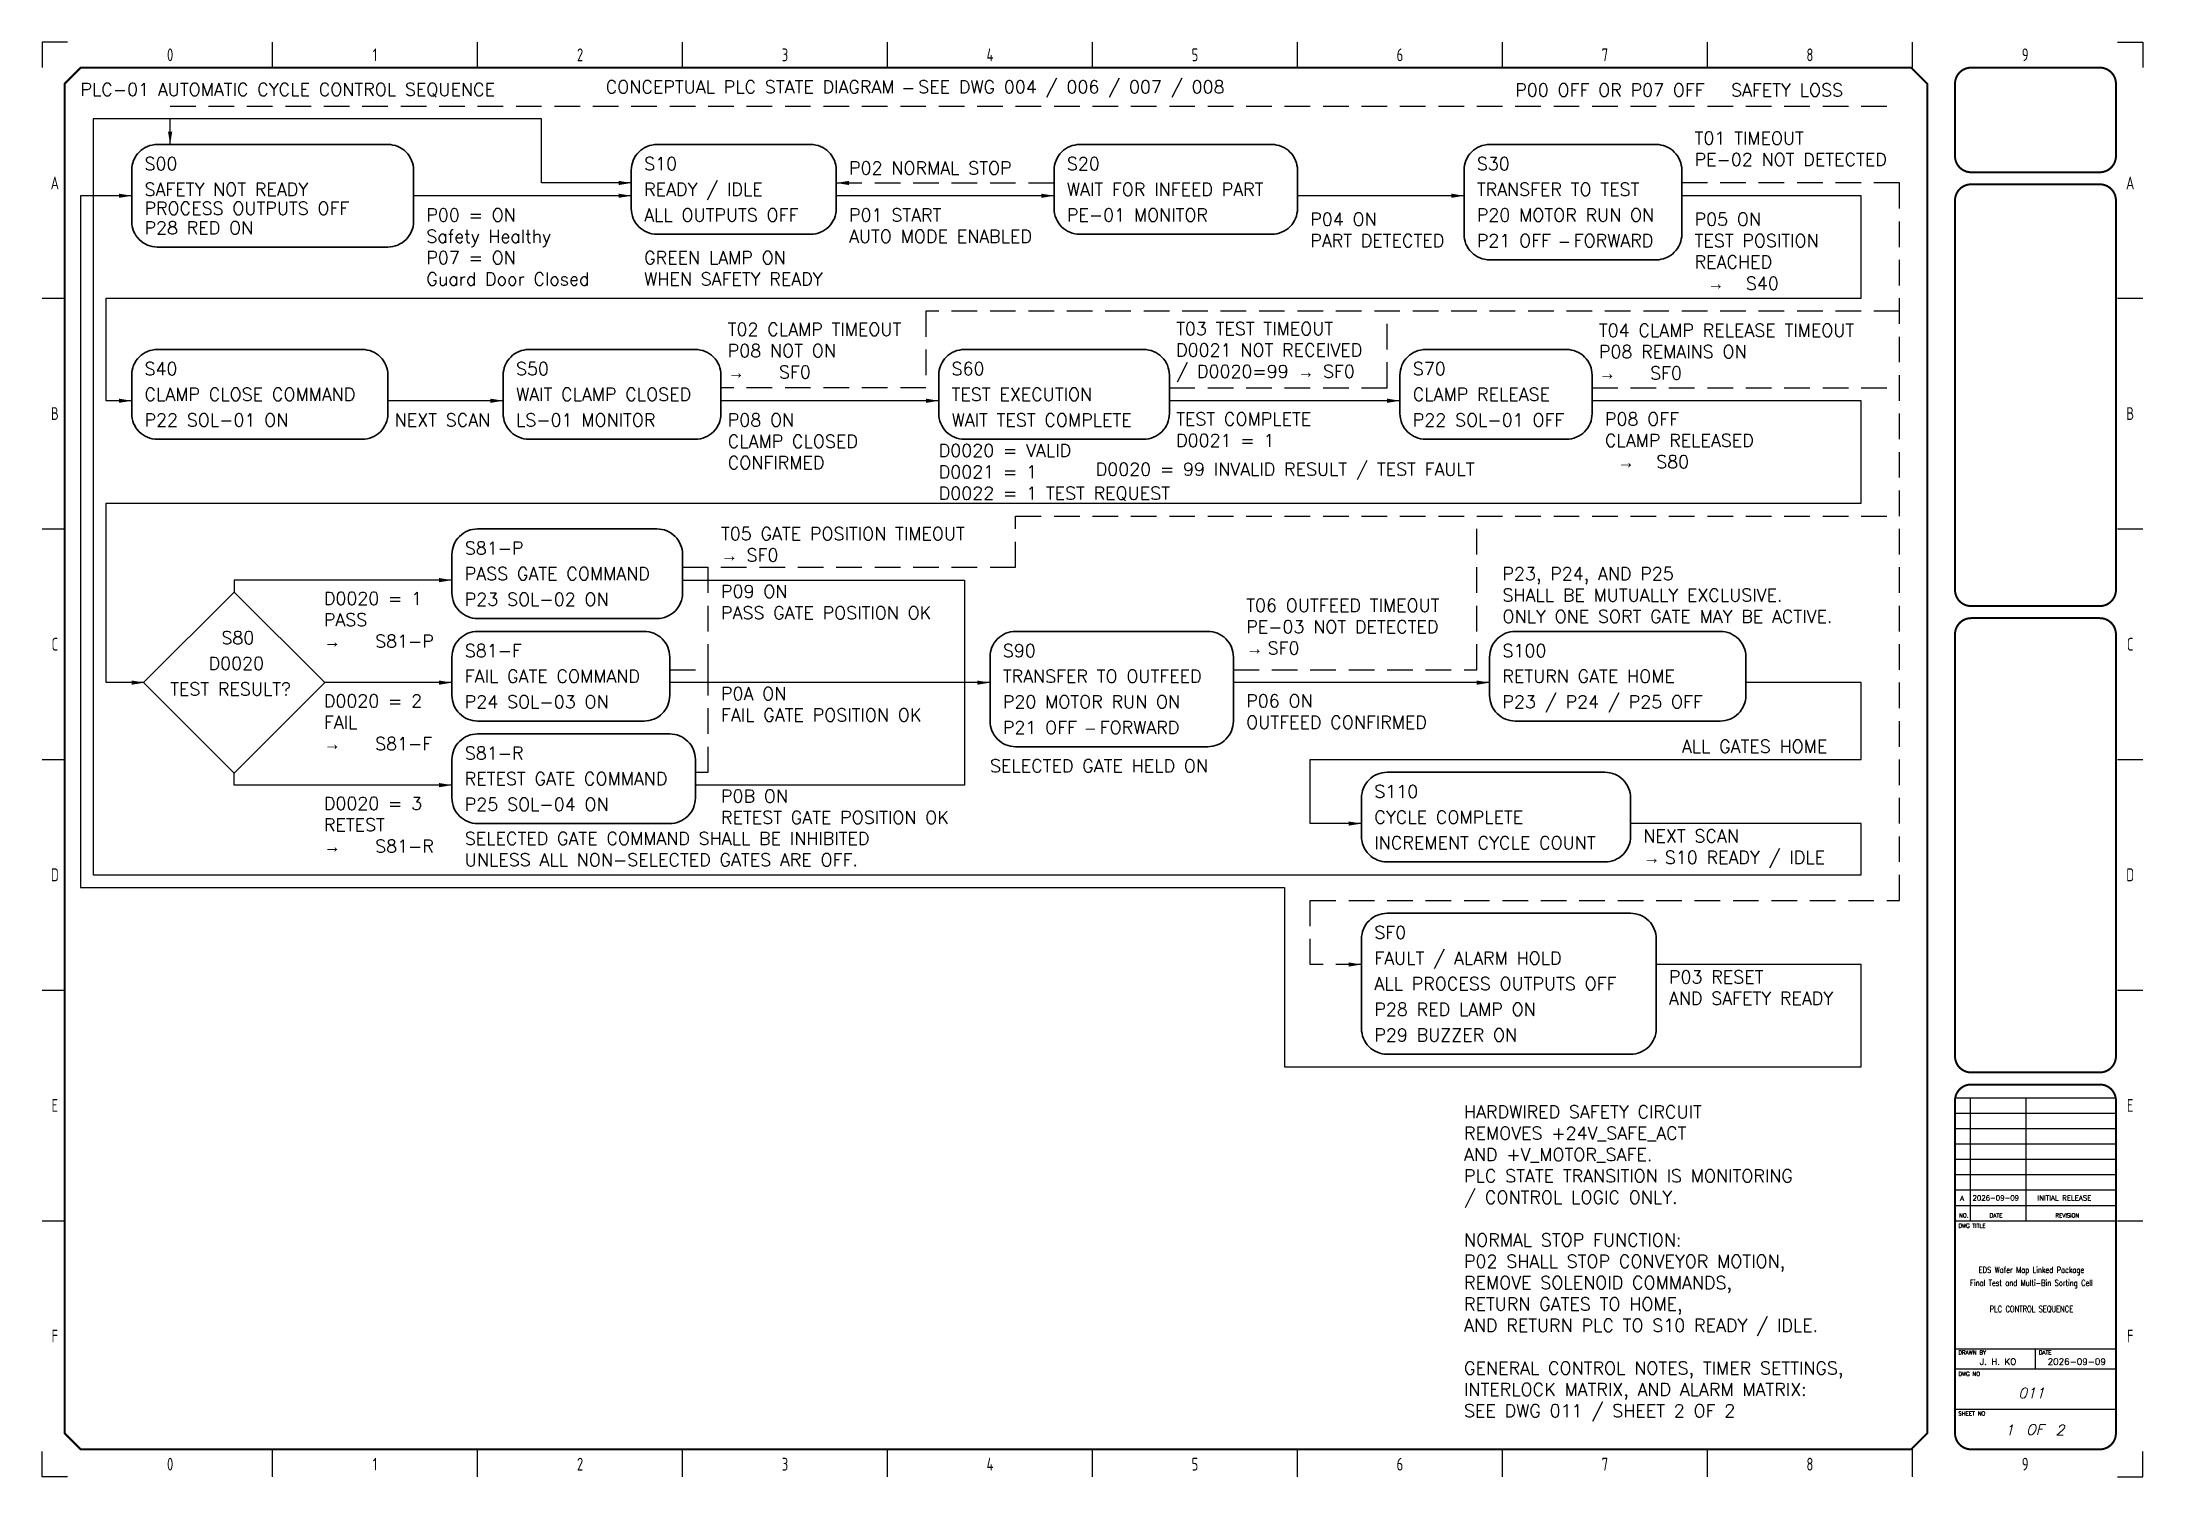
# Model space of a CAD drawing. Extents: x 5 to 415, y 5 to 285.
import ezdxf
from ezdxf.enums import TextEntityAlignment as Align

# ---------------------------------------------------------------- set-up
doc = ezdxf.new("R2010")
doc.units = 0
doc.header["$LTSCALE"] = 10
doc.linetypes.add('DASHED', pattern=[0.75, 0.5, -0.25])
for name, color, linetype, lineweight in [('CTRL-CONDITION', 3, 'Continuous', 18), ('CTRL-CROSSREF', 4, 'Continuous', 18), ('CTRL-DECISION', 2, 'Continuous', 25), ('CTRL-INTERLOCK', 6, 'DASHED', 25), ('CTRL-STATE', 7, 'Continuous', 30), ('CTRL-STATE-ACTIVE', 4, 'Continuous', 35), ('CTRL-STATE-FAULT', 1, 'Continuous', 35), ('CTRL-STATE-SAFETY', 6, 'Continuous', 35), ('CTRL-TAG', 4, 'Continuous', 18), ('CTRL-TEXT', 9, 'Continuous', 18), ('CTRL-TIMEOUT', 40, 'DASHED', 25), ('CTRL-TRANSITION', 7, 'Continuous', 25)]:
    doc.layers.add(name, color=color, linetype=linetype, lineweight=lineweight)
for name, color, linetype in [('SYMS', 7, 'Continuous'), ('TEXT_NOTE', 8, 'Continuous'), ('TEXT_TITLE', 7, 'Continuous'), ('TITLE', 7, 'Continuous'), ('Title blocks', 7, 'Continuous')]:
    doc.layers.add(name, color=color, linetype=linetype)
doc.styles.add('ISO8', font='ISO8.shx', dxfattribs={"width": 0.8})
doc.styles.add('ITALIC', font='ITALIC')
doc.styles.add('ROMANS', font='romans')
doc.dimstyles.get("Standard").update_dxf_attribs({"dimtxt": 0.18, "dimasz": 0.18, "dimexe": 0.18, "dimexo": 0.0625, "dimgap": 0.09, "dimtad": 0, "dimtih": 1, "dimtoh": 1, "dimdec": 4, "dimzin": 0, "dimdsep": 46, "dimtxsty": 'Standard', "dimcen": 0.09, "dimadec": 0, "dimazin": 0, "dimtfac": 1, "dimtdec": 4, "dimtofl": 0, "dimtmove": 0, "dimatfit": 3, "dimfxl": 1, "dimtolj": 1, "dimtzin": 0, "dimarcsym": 0})

# ---------------------------------------------------------------- blocks, each defined once
blk = doc.blocks.new('Title_blocks_A3')
at = {"layer": 'TITLE'}
for p, q in [((372.89, 276.86), (372.89, 259.33)), ((378.33, 79), (409.73, 79)), ((381.28, 79), (381.28, 55)), ((392.12, 79), (392.12, 55)), ((378.33, 76), (409.73, 76)), ((378.32, 73), (409.73, 73)), ((378.32, 70), (409.73, 70)), ((378.32, 67), (409.73, 67)), ((378.32, 64), (409.73, 64)), ((378.32, 61), (409.72, 61)), ((378.32, 58), (409.72, 58)), ((378.32, 55), (409.72, 55)), ((372.89, 13.53), (372.89, 37.81)), ((378.32, 30.02), (409.72, 30.02)), ((394.02, 26.1), (394.02, 30.02)), ((378.32, 26.1), (409.72, 26.1)), ((378.32, 18.24), (409.72, 18.24))]:
    blk.add_line(p, q, dxfattribs=at)
at = {"layer": 'TITLE', "const_width": 0.392}
blk.add_lwpolyline([(372.89, 13.53), (372.89, 276.86), (369.75, 280), (12.53, 280), (9.39, 276.86), (9.39, 13.53), (12.53, 10.39), (369.75, 10.39)], close=True, dxfattribs=at)
for points in [[(381.46, 280, 0.414214), (378.32, 276.86, 0.414214)], [(409.72, 276.86, 0.414214), (406.58, 280, 0.414214)], [(378.32, 262.73, 0.414214), (381.46, 259.59, 0.414214)], [(406.58, 259.59, 0.414214), (409.72, 262.73, 0.414214)], [(381.46, 257.23, 0.414214), (378.32, 254.09, 0.414214)], [(409.72, 254.09, 0.414214), (406.58, 257.23, 0.414214)], [(378.32, 178.08, 0.414214), (381.46, 174.94, 0.414214)], [(406.58, 174.94, 0.414214), (409.72, 178.08, 0.414214)], [(381.46, 172.58, 0.414214), (378.32, 169.44, 0.414214)], [(409.72, 169.44, 0.414214), (406.58, 172.58, 0.414214)], [(378.32, 87.08, 0.414214), (381.46, 83.94, 0.414214)], [(406.58, 83.94, 0.414214), (409.72, 87.08, 0.414214)], [(381.46, 81.58, 0.414214), (378.32, 78.44, 0.414214)], [(409.72, 78.44, 0.414214), (406.58, 81.58, 0.414214)], [(378.32, 13.53, 0.414214), (381.46, 10.39, 0.414214)], [(406.58, 10.39, 0.414214), (409.72, 13.53, 0.414214)]]:
    blk.add_lwpolyline(points, format="xyb", dxfattribs=at)
for points in [[(406.58, 280), (381.46, 280)], [(378.32, 276.86), (378.32, 262.73)], [(409.72, 276.86), (409.72, 262.73)], [(406.58, 259.59), (381.46, 259.59)], [(378.32, 254.09), (378.32, 178.08)], [(406.58, 257.23), (381.46, 257.23)], [(409.72, 254.09), (409.72, 178.08)], [(381.46, 174.94), (406.58, 174.94)], [(381.46, 172.58), (406.58, 172.58)], [(381.46, 83.94), (406.58, 83.94)], [(378.32, 78.44), (378.32, 13.53)], [(381.46, 81.58), (406.58, 81.58)], [(409.72, 78.44), (409.72, 13.53)], [(381.46, 10.39), (406.58, 10.39)]]:
    blk.add_lwpolyline(points, dxfattribs=at)
at = {"layer": 'TITLE', "color": 7, "const_width": 0.392}
for points in [[(378.32, 169.44), (378.32, 87.08)], [(409.72, 169.44), (409.72, 87.08)]]:
    blk.add_lwpolyline(points, dxfattribs=at)
at = {"layer": 'Title blocks', "color": 7}
for p, q in [((50, 280), (50, 285)), ((90, 280), (90, 285)), ((130, 280), (130, 285)), ((170, 280), (170, 285)), ((250, 280), (250, 285)), ((290, 280), (290, 285)), ((330, 280), (330, 285)), ((370, 280), (370, 285)), ((5, 235), (9.39, 235)), ((410, 235), (415, 235)), ((5, 190), (9.39, 190)), ((410, 190), (415, 190)), ((5, 100), (9.39, 100)), ((410, 100), (415, 100)), ((5, 55), (9.39, 55)), ((410, 55), (415, 55)), ((50, 5), (50, 10.39)), ((90, 5), (90, 10.39)), ((130, 5), (130, 10.39)), ((170, 5), (170, 10.39)), ((250, 5), (250, 10.39)), ((290, 5), (290, 10.39)), ((330, 5), (330, 10.39)), ((370, 5), (370, 10.64))]:
    blk.add_line(p, q, dxfattribs=at)
at = {"layer": 'Title blocks', "color": 2}
for p, q in [((210, 280), (210, 285)), ((5, 145), (9.39, 145)), ((410, 145), (415, 145)), ((210, 5), (210, 10.39))]:
    blk.add_line(p, q, dxfattribs=at)
at = {"layer": 'Title blocks'}
for points in [[(10, 285), (5, 285), (5, 280)], [(410, 285), (415, 285), (415, 280)], [(10, 5), (5, 5), (5, 10)], [(410, 5), (415, 5), (415, 10)]]:
    blk.add_lwpolyline(points, dxfattribs=at)
at = {"layer": 'TITLE', "color": 1, "style": 'ROMANS'}
for s, p in [('DWG TITLE', (378.97, 53.64)), ('DRAWN BY', (378.97, 28.91)), ('DATE', (394.67, 28.91)), ('DWG NO', (378.97, 24.72)), ('SHEET NO', (378.97, 17))]:
    blk.add_text(s, height=0.785, dxfattribs=at).set_placement(p)
at = {"layer": 'TITLE', "color": 1}
for s, height, style, p in [('NO.', 0.785, 'ROMANS', (380.02, 56.04)), ('DATE', 0.785, 'ROMANS', (386.32, 56.04)), ('REVISION', 0.785, 'ROMANS', (400.23, 56.04)), ('OF', 2, 'ITALIC', (393.89, 14.25))]:
    blk.add_text(s, height=height, dxfattribs=dict(at, style=style)).set_placement(p, align=Align.MIDDLE)
at = {"layer": 'TITLE', "color": 1, "style": 'ROMANS', "width": 0.8}
for tag, p in [('TITLE#1', (393.23, 44.81)), ('TITLE#2', (393.23, 42.27)), ('TITLE#3', (393.23, 39.73)), ('TITLE#4', (393.23, 37.18))]:
    blk.add_attdef(tag, text='', height=1.2, dxfattribs=at).set_placement(p, align=Align.CENTER)
at = {"layer": 'TITLE', "color": 1}
for tag, p, height, style in [('DRAWNBY', (383.14, 26.88), 1.25, 'ROMANS'), ('DATE', (396.4, 26.88), 1.25, 'ROMANS'), ('SHTS', (397.95, 13.15), 2, 'ITALIC')]:
    blk.add_attdef(tag, p, '', height=height, dxfattribs=dict(at, style=style))
at = {"layer": 'TITLE', "color": 1, "style": 'ITALIC'}
blk.add_attdef('DWG#', text='', height=2, dxfattribs=at).set_placement((393.23, 20.38), align=Align.CENTER)
blk.add_attdef('SH#', text='', height=2, dxfattribs=at).set_placement((389.77, 13.15), align=Align.RIGHT)
at = {"layer": 'TITLE', "color": 7, "flags": 9}
blk.add_attdef('WD_TB', (381.46, 10.39), '', height=1.57, dxfattribs=at)
at = {"layer": 'Title blocks', "style": 'ISO8', "width": 0.8}
for s, p in [('0', (30, 282.5)), ('1', (70, 282.5)), ('2', (110, 282.5)), ('3', (150, 282.5)), ('4', (190, 282.5)), ('5', (230, 282.5)), ('6', (270, 282.5)), ('7', (310, 282.5)), ('8', (350, 282.5)), ('9', (392, 282.5)), ('A', (7.5, 257.5)), ('A', (412.5, 257.5)), ('B', (7.5, 212.5)), ('B', (412.5, 212.5)), ('C', (7.5, 167.5)), ('C', (412.5, 167.5)), ('D', (7.5, 122.5)), ('D', (412.5, 122.5)), ('E', (7.5, 77.5)), ('E', (412.5, 77.5)), ('F', (7.5, 32.5)), ('F', (412.5, 32.5)), ('0', (30, 7.5)), ('1', (70, 7.5)), ('2', (110, 7.5)), ('3', (150, 7.5)), ('4', (190, 7.5)), ('5', (230, 7.5)), ('6', (270, 7.5)), ('7', (310, 7.5)), ('8', (350, 7.5)), ('9', (392, 7.5))]:
    blk.add_text(s, height=2.5, dxfattribs=at).set_placement(p, align=Align.MIDDLE)

msp = doc.modelspace()

# ---------------------------------------------------------------- linework, layer by layer
at = {"layer": 'CTRL-DECISION'}
msp.add_lwpolyline([(42.5, 177.68), (60.18, 160), (42.5, 142.32), (24.82, 160)], close=True, dxfattribs=at)
at = {"layer": 'CTRL-STATE'}
for points in [[(125, 265), (155, 265, -0.414214), (160, 260), (160, 252.5, -0.414214), (155, 247.5), (125, 247.5, -0.414214), (120, 252.5), (120, 260, -0.414214)], [(207.5, 265), (245, 265, -0.414214), (250, 260), (250, 252.5, -0.414214), (245, 247.5), (207.5, 247.5, -0.414214), (202.5, 252.5), (202.5, 260, -0.414214)]]:
    msp.add_lwpolyline(points, format="xyb", close=True, dxfattribs=at)
at = {"layer": 'CTRL-STATE-ACTIVE'}
for points in [[(287.5, 265), (320, 265, -0.414214), (325, 260), (325, 247.5, -0.414214), (320, 242.5), (287.5, 242.5, -0.414214), (282.5, 247.5), (282.5, 260, -0.414214)], [(27.5, 225), (67.5, 225, -0.414214), (72.5, 220), (72.5, 212.5, -0.414214), (67.5, 207.5), (27.5, 207.5, -0.414214), (22.5, 212.5), (22.5, 220, -0.414214)], [(100, 225), (132.5, 225, -0.414214), (137.5, 220), (137.5, 212.5, -0.414214), (132.5, 207.5), (100, 207.5, -0.414214), (95, 212.5), (95, 220, -0.414214)], [(185, 225), (220, 225, -0.414214), (225, 220), (225, 212.5, -0.414214), (220, 207.5), (185, 207.5, -0.414214), (180, 212.5), (180, 220, -0.414214)], [(275, 225), (302.5, 225, -0.414214), (307.5, 220), (307.5, 212.5, -0.414214), (302.5, 207.5), (275, 207.5, -0.414214), (270, 212.5), (270, 220, -0.414214)], [(90, 190), (125, 190, -0.414214), (130, 185), (130, 177.5, -0.414214), (125, 172.5), (90, 172.5, -0.414214), (85, 177.5), (85, 185, -0.414214)], [(90, 170), (122.5, 170, -0.414214), (127.5, 165), (127.5, 157.5, -0.414214), (122.5, 152.5), (90, 152.5, -0.414214), (85, 157.5), (85, 165, -0.414214)], [(195, 170), (232.5, 170, -0.414214), (237.5, 165), (237.5, 152.5, -0.414214), (232.5, 147.5), (195, 147.5, -0.414214), (190, 152.5), (190, 165, -0.414214)], [(292.5, 170), (332.5, 170, -0.414214), (337.5, 165), (337.5, 157.5, -0.414214), (332.5, 152.5), (292.5, 152.5, -0.414214), (287.5, 157.5), (287.5, 165, -0.414214)], [(90, 150), (127.5, 150, -0.414214), (132.5, 145), (132.5, 137.5, -0.414214), (127.5, 132.5), (90, 132.5, -0.414214), (85, 137.5), (85, 145, -0.414214)], [(267.5, 142.5), (310, 142.5, -0.414214), (315, 137.5), (315, 130, -0.414214), (310, 125), (267.5, 125, -0.414214), (262.5, 130), (262.5, 137.5, -0.414214)]]:
    msp.add_lwpolyline(points, format="xyb", close=True, dxfattribs=at)
at = {"layer": 'CTRL-STATE-FAULT'}
msp.add_lwpolyline([(267.5, 115), (315, 115, -0.414214), (320, 110), (320, 92.5, -0.414214), (315, 87.5), (267.5, 87.5, -0.414214), (262.5, 92.5), (262.5, 110, -0.414214)], format="xyb", close=True, dxfattribs=at)
at = {"layer": 'CTRL-STATE-SAFETY'}
msp.add_lwpolyline([(27.5, 265), (72.5, 265, -0.414214), (77.5, 260), (77.5, 250, -0.414214), (72.5, 245), (27.5, 245, -0.414214), (22.5, 250), (22.5, 260, -0.414214)], format="xyb", close=True, dxfattribs=at)
at = {"layer": 'CTRL-TIMEOUT'}
for p, q in [((367.5, 232.5), (177.5, 232.5)), ((177.5, 232.5), (177.5, 217.5)), ((267.5, 217.5), (267.5, 232.5)), ((367.5, 222.5), (367.5, 222.5)), ((177.5, 217.5), (137.5, 217.5)), ((225, 217.5), (267.5, 217.5)), ((307.5, 217.5), (367.5, 217.5)), ((195, 182.5), (195, 192.5)), ((195, 192.5), (367.5, 192.5)), ((285, 162.5), (285, 192.5)), ((130, 182.5), (195, 182.5)), ((135, 162.5), (135, 182.5)), ((127.5, 162.5), (135, 162.5)), ((135, 142.5), (135, 162.5)), ((237.5, 162.5), (285, 162.5)), ((132.5, 142.5), (135, 142.5))]:
    msp.add_line(p, q, dxfattribs=at)
at = {"layer": 'CTRL-TRANSITION'}
for p, q in [((225, 217.5), (225, 217.5)), ((130, 180), (185, 180)), ((185, 180), (185, 160)), ((185, 160), (185, 140)), ((185, 140), (132.5, 140))]:
    msp.add_line(p, q, dxfattribs=at)

# ---------------------------------------------------------------- block references
at = {"layer": 'SYMS'}
msp.add_blockref('Title_blocks_A3', (0, 0), dxfattribs=at).add_auto_attribs({'TITLE#1': 'EDS Wafer Map Linked Package', 'DATE': '2026-09-09', 'DRAWNBY': 'J. H. KO', 'SH#': '1', 'TITLE#2': 'Final Test and Multi-Bin Sorting Cell', 'TITLE#4': 'PLC CONTROL SEQUENCE', 'DWG#': '011', 'SHTS': '2'})

# ---------------------------------------------------------------- texts
at = {"layer": 'CTRL-CONDITION', "char_height": 2.5, "attachment_point": 1}
for s, insert, width in [('{\\Fromans|c0;P00 OFF OR P07 OFF\\Fromans|c129;   \\Fromans|c0;SAFETY LOSS}', (292.5, 276.88), 104.6168), ('{\\Fromans|c0;T01 TIMEOUT\\PPE-02 NOT DETECTED}', (327.5, 267.5), 48.2721), ('{\\Fromans|c0;P02 NORMAL STOP}', (162.5, 261.67), 42.4375), ('{\\Fromans|c0;P00 = ON\\PSafety Healthy\\PP07 = ON\\PGuard Door Closed}', (80, 252.5), 42.4375), ('{\\Fromans|c0;P01 START\\PAUTO MODE ENABLED}', (162.5, 252.5), 42.4375), ('{\\Fromans|c0;P04 ON\\PPART DETECTED}', (252.5, 251.67), 42.4375), ('{\\Fromans|c0;P05 ON\\PTEST POSITION\\Fromans|c129;\\P\\Fromans|c0;REACHED\\Fromans|c129;\\P\\pxi-3,l4,t4;\\fGulim|b0|i0|c129|p50;→^I\\Fromans|c129;S40}', (327.5, 251.67), 48.2721), ('{\\Fromans|c0;T02 CLAMP TIMEOUT\\PP08 NOT ON\\P\\fGulim|b0|i0|c129|p50;→^I\\Fromans|c0;SF0}', (138.82, 230.18), 40.4799), ('{\\Fromans|c0;T03 TEST TIMEOUT\\PD0021 NOT RECEIVED\\P\\Fromans|c129;/ D0020=99 \\fGulim|b0|i0|c129|p50;→\\Fromans|c129; \\Fromans|c0;SF0}', (226.32, 230.31), 42.1519), ('{\\Fromans|c0;T04 CLAMP RELEASE TIMEOUT\\PP08 REMAINS ON\\P\\fGulim|b0|i0|c129|p50;→^I\\Fromans|c0;SF0}', (308.82, 230), 58.1053), ('{\\Fromans|c0;NEXT SCAN}', (73.82, 212.5), 39.9375), ('{\\Fromans|c0;P08 ON\\PCLAMP CLOSED CONFIRMED}', (138.82, 212.5), 30.1698), ('{\\Fromans|c0;TEST COMPLETE\\PD0021 = 1}', (226.32, 212.68), 30.1698), ('{\\Fromans|c0;P08 OFF\\PCLAMP RELEASED\\Fromans|c129;\\P\\pxi-3,l4,t4;\\fGulim|b0|i0|c129|p50;→^I\\Fromans|c129;S80}', (310, 212.68), 33.7004), ('{\\Fromans|c0;T05 GATE POSITION TIMEOUT^J\\fGulim|b0|i0|c129|p50;→\\Fromans|c129; \\Fromans|c0;SF0}', (137.5, 190.31), 61.6875), ('{\\Fromans|c0;D0020 = 1\\PPASS\\P\\fGulim|b0|i0|c129|p50;→^I\\Fromans|c0;S81-P}', (60, 177.68), 30.1698), ('{\\Fromans|c0;P09 ON^JPASS GATE POSITION OK}', (137.5, 179.04), 47.2699), ('{\\Fromans|c0;T06 OUTFEED TIMEOUT^JPE-03 NOT DETECTED^J\\fGulim|b0|i0|c129|p50;→ \\Fromans|c0;SF0}', (240, 176.32), 48.9355), ('{\\Fromans|c0;D0020 = 2\\PFAIL\\P\\fGulim|b0|i0|c129|p50;→^I\\Fromans|c0;S81-F}', (60, 157.68), 30.1698), ('{\\Fromans|c0;P0A ON^JFAIL GATE POSITION OK}', (137.5, 159.11), 47.2699), ('{\\Fromans|c0;P06 ON^JOUTFEED CONFIRMED}', (240, 157.68), 42.3788), ('{\\Fromans|c0;ALL GATES HOME}', (325, 148.82), 42.3788), ('{\\Fromans|c0;D0020 = 3\\PRETEST\\P\\fGulim|b0|i0|c129|p50;→^I\\Fromans|c0;S81-R}', (60, 137.68), 30.1698), ('{\\Fromans|c0;P0B ON^JRETEST GATE POSITION OK}', (137.5, 139.11), 51.5449), ('{\\Fromans|c0;NEXT SCAN^J\\fGulim|b0|i0|c129|p50;→ \\Fromans|c0;S10 READY / IDLE}', (317.5, 131.32), 42.3788), ('{\\Fromans|c0;P03 RESET^JAND SAFETY READY}', (322.5, 103.82), 42.3788)]:
    msp.add_mtext(s, dxfattribs=dict(at, insert=insert, width=width))
at = {"layer": 'CTRL-CROSSREF', "insert": (282.5, 27.5), "char_height": 2.5, "width": 94.5, "attachment_point": 1}
msp.add_mtext('{\\Fromans|c0;GENERAL CONTROL NOTES, TIMER SETTINGS,^JINTERLOCK MATRIX, AND ALARM MATRIX:^JSEE DWG 011 / SHEET 2 OF 2}', dxfattribs=at)
at = {"layer": 'CTRL-TAG', "char_height": 2.5, "attachment_point": 1}
for s, insert in [('{\\Fromans|c129;S00}', (25, 262.5)), ('{\\Fromans|c129;S10}', (122.5, 262.5)), ('{\\Fromans|c129;S20}', (205, 262.5)), ('{\\Fromans|c129;S30}', (285, 262.5)), ('{\\Fromans|c129;S40}', (25, 222.5)), ('{\\Fromans|c129;S50}', (97.5, 222.5)), ('{\\Fromans|c129;S60}', (182.5, 222.5)), ('{\\Fromans|c129;S70}', (272.5, 222.5)), ('{\\Fromans|c129;S81-P}', (87.5, 187.5)), ('{\\Fromans|c129;S80}', (40, 170)), ('{\\Fromans|c129;S81-F}', (87.5, 167.5)), ('{\\Fromans|c129;S90}', (192.5, 167.5)), ('{\\Fromans|c129;S100}', (290, 167.5)), ('{\\Fromans|c129;S81-R}', (87.5, 147.5)), ('{\\Fromans|c129;S110}', (265, 140)), ('{\\Fromans|c129;SF0}', (265, 112.5))]:
    msp.add_mtext_dynamic_manual_height_columns(s, width=12.5, gutter_width=12.5, heights=[0], dxfattribs=dict(at, insert=insert))
at = {"layer": 'CTRL-TEXT', "char_height": 2.5, "attachment_point": 1, "style": 'ROMANS'}
for s, insert, width in [('PLC-01 AUTOMATIC CYCLE CONTROL SEQUENCE', (12.5, 277), 95.6756), ('CONCEPTUAL PLC STATE DIAGRAM {\\fArial|b0|i0|c0|p34;– }SEE DWG 004 / 006 / 007 / 008', (115, 277.5), 142.7969)]:
    msp.add_mtext(s, dxfattribs=dict(at, insert=insert, width=width))
at = {"layer": 'CTRL-TEXT', "char_height": 2.5, "attachment_point": 1}
for s, width, heights, insert in [('{\\Fromans|c129;SAFETY NOT READY}', 38.5026, [3.19], (25, 257.5)), ('{\\Fromans|c129;READY / IDLE}', 29.5577, [3.19], (122.5, 257.5)), ('{\\Fromans|c129;WAIT FOR INFEED PART}', 48.0715, [2.78], (205, 257.5)), ('{\\Fromans|c129;TRANSFER TO TEST}', 48.0715, [2.78], (285, 257.5)), ('{\\Fromans|c129;PROCESS OUTPUTS OFF}', 56.8084, [2.1], (25, 253.81)), ('{\\Fromans|c129;ALL OUTPUTS OFF}', 36.8384, [3.35], (122.5, 252.5)), ('{\\Fromans|c129;PE-01 MONITOR}', 36.8384, [3.35], (205, 252.5)), ('{\\Fromans|c129;P20 MOTOR RUN ON}', 41.1367, [3.35], (285, 252.5)), ('{\\Fromans|c129;P28 RED ON}', 56.8084, [2.1], (25, 250)), ('{\\Fromans|c129;P21 OFF \\fGulim|b0|i0|c129|p50;– \\Fromans|c129;FORWARD}', 41.1367, [3.35], (285, 247.5)), ('{\\Fromans|c129;CLAMP CLOSE COMMAND}', 48.0715, [2.78], (25, 217.5)), ('{\\Fromans|c129;WAIT CLAMP CLOSED}', 48.0715, [2.78], (97.5, 217.5)), ('{\\Fromans|c129;TEST EXECUTION}', 48.0715, [2.78], (182.5, 217.5)), ('{\\Fromans|c129;CLAMP RELEASE}', 48.0715, [2.78], (272.5, 217.5)), ('{\\Fromans|c129;P22 SOL-01 ON}', 41.1367, [3.35], (25, 212.5)), ('{\\Fromans|c129;LS-01 MONITOR}', 41.1367, [3.35], (97.5, 212.5)), ('{\\Fromans|c129;WAIT TEST COMPLETE}', 41.1367, [3.35], (182.5, 212.5)), ('{\\Fromans|c129;P22 SOL-01 OFF}', 41.1367, [3.35], (272.5, 212.5)), ('{\\Fromans|c129;PASS GATE COMMAND}', 48.0715, [2.78], (87.5, 182.5)), ('{\\Fromans|c129;P23 SOL-02 ON}', 41.1367, [3.35], (87.5, 177.5)), ('{\\Fromans|c129;D0020}', 12.5, [0], (37.5, 165)), ('{\\Fromans|c129;TEST RESULT?}', 48.0715, [2.78], (30, 160)), ('{\\Fromans|c129;FAIL GATE COMMAND}', 48.0715, [2.78], (87.5, 162.5)), ('{\\Fromans|c129;TRANSFER TO OUTFEED}', 48.0715, [2.78], (192.5, 162.5)), ('{\\Fromans|c129;RETURN GATE HOME}', 48.0715, [2.78], (290, 162.5)), ('{\\Fromans|c129;P24 SOL-03 ON}', 41.1367, [3.35], (87.5, 157.5)), ('{\\Fromans|c129;P20 MOTOR RUN ON}', 41.1367, [3.35], (192.5, 157.5)), ('{\\Fromans|c129;P23 / P24 / P25 OFF}', 48.3717, [3.35], (290, 157.5)), ('{\\Fromans|c129;P21 OFF \\fGulim|b0|i0|c129|p50;– \\Fromans|c129;FORWARD}', 41.1367, [3.35], (192.5, 152.5)), ('{\\Fromans|c129;RETEST GATE COMMAND}', 48.0715, [2.78], (87.5, 142.5)), ('{\\Fromans|c129;P25 SOL-04 ON}', 41.1367, [3.35], (87.5, 137.5)), ('{\\Fromans|c129;CYCLE COMPLETE}', 48.0715, [2.78], (265, 135)), ('{\\Fromans|c129;INCREMENT CYCLE COUNT}', 50.1826, [3.12], (265, 130)), ('{\\Fromans|c129;FAULT / ALARM HOLD}', 48.0715, [2.78], (265, 107.5)), ('{\\Fromans|c129;ALL PROCESS OUTPUTS OFF}', 55.2724, [2.89], (265, 102.5)), ('{\\Fromans|c129;P28 RED LAMP ON}', 55.2724, [2.89], (265, 97.5)), ('{\\Fromans|c129;P29 BUZZER ON}', 55.2724, [2.89], (265, 92.5))]:
    msp.add_mtext_dynamic_manual_height_columns(s, width=width, gutter_width=12.5, heights=heights, dxfattribs=dict(at, insert=insert))
at = {"layer": 'TEXT_NOTE', "char_height": 2.5, "attachment_point": 1}
for s, insert, width in [('{\\Fromans|c0;GREEN LAMP ON\\PWHEN SAFETY READY}', (122.5, 244.17), 44.625), ('{\\Fromans|c0;D0020 = VALID\\PD0021 = 1\\Fromans|c129;\\P\\Fromans|c0;D0022 = 1 TEST REQUEST}', (180, 206.54), 55.125), ('{\\Fromans|c0;D0020 = 99\\Fromans|c129; \\Fromans|c0;INVALID RESULT / TEST FAULT}', (210.63, 202.89), 87.8149), ('{\\Fromans|c0;P23, P24, AND P25^JSHALL BE MUTUALLY EXCLUSIVE.^JONLY ONE SORT GATE MAY BE ACTIVE.}', (290, 182.5), 84), ('{\\Fromans|c0;SELECTED GATE HELD ON}', (190, 145), 54.25), ('{\\Fromans|c0;SELECTED GATE COMMAND SHALL BE INHIBITED^JUNLESS ALL NON-SELECTED GATES ARE OFF.}', (87.5, 130.84), 117.0603), ('{\\Fromans|c0;HARDWIRED SAFETY CIRCUIT^JREMOVES +24V_SAFE_ACT\\Fromans|c129;\\P\\Fromans|c0;AND +V_MOTOR_SAFE.^JPLC STATE TRANSITION IS MONITORING\\Fromans|c129;\\P\\Fromans|c0;/ CONTROL LOGIC ONLY.}', (282.5, 77.5), 139.125), ('{\\Fromans|c0;NORMAL STOP FUNCTION:^JP02 SHALL STOP CONVEYOR MOTION,^JREMOVE SOLENOID COMMANDS,^JRETURN GATES TO HOME,^JAND RETURN PLC TO S10 READY / IDLE.}', (282.5, 52.5), 139.125)]:
    msp.add_mtext(s, dxfattribs=dict(at, insert=insert, width=width))
at = {"layer": 'TEXT_TITLE', "char_height": 1, "attachment_point": 1}
for s, width, heights, insert in [('{\\Fromans|c0;A}', 0.7655, [0], (379.31, 59.89)), ('{\\Fromans|c129;2026-09-09}', 0.7655, [0], (381.73, 59.95)), ('{\\Fromans|c129;INITIAL RELEASE}', 12.6659, [1.71], (394.39, 59.93))]:
    msp.add_mtext_dynamic_manual_height_columns(s, width=width, gutter_width=12.5, heights=heights, dxfattribs=dict(at, insert=insert))

# ---------------------------------------------------------------- leaders
at = {"layer": 'CTRL-INTERLOCK'}
for points in [[(30, 265), (30, 272.5), (367.5, 272.5)], [(160, 257.5), (202.5, 257.5)]]:
    msp.add_leader(points, dimstyle='Standard', override={"dimtxt": 2.5, "dimasz": 2.5, "dimexe": 1.25, "dimexo": 0.625, "dimgap": 0.625, "dimtad": 1, "dimtih": 0, "dimtoh": 0, "dimdec": 2, "dimzin": 8, "dimdsep": 44, "dimcen": 2.5, "dimtdec": 2, "dimtofl": 1, "dimtolj": 0, "dimtzin": 8}, dxfattribs=at)
at = {"layer": 'CTRL-TIMEOUT', "has_arrowhead": 0}
msp.add_leader([(367.5, 117.5), (367.5, 257.5), (325, 257.5)], dimstyle='Standard', override={"dimtxt": 2.5, "dimasz": 2.5, "dimexe": 1.25, "dimexo": 0.625, "dimgap": 0.625, "dimtad": 1, "dimtih": 0, "dimtoh": 0, "dimdec": 2, "dimzin": 8, "dimdsep": 44, "dimcen": 2.5, "dimtdec": 2, "dimtofl": 1, "dimtolj": 0, "dimtzin": 8}, dxfattribs=at)
at = {"layer": 'CTRL-TIMEOUT'}
msp.add_leader([(262.5, 105), (252.5, 105), (252.5, 117.5), (367.5, 117.5)], dimstyle='Standard', override={"dimtxt": 2.5, "dimasz": 2.5, "dimexe": 1.25, "dimexo": 0.625, "dimgap": 0.625, "dimtad": 1, "dimtih": 0, "dimtoh": 0, "dimdec": 2, "dimzin": 8, "dimdsep": 44, "dimcen": 2.5, "dimtdec": 2, "dimtofl": 1, "dimtolj": 0, "dimtzin": 8}, dxfattribs=at)
at = {"layer": 'CTRL-TRANSITION'}
for points in [[(120, 257.5), (102.5, 257.5), (102.5, 270), (15, 270), (15, 122.5), (360, 122.5), (360, 132.5), (315, 132.5)], [(22.5, 255), (12.5, 255), (12.5, 120), (247.5, 120), (247.5, 85), (360, 85), (360, 105), (320, 105)], [(22.5, 215), (17.5, 215), (17.5, 235), (360, 235), (360, 255), (325, 255)], [(120, 255), (77.5, 255)], [(202.5, 255), (160, 255)], [(282.5, 255), (250, 255)], [(25, 160), (17.5, 160), (17.5, 195), (360, 195), (360, 215), (307.5, 215)], [(95, 215), (72.5, 215)], [(180, 215), (137.5, 215)], [(270, 215), (225, 215)], [(85, 180), (42.5, 180), (42.5, 177.5)], [(85, 160), (60, 160)], [(190, 160), (127.5, 160)], [(287.5, 160), (237.5, 160)], [(262.5, 132.5), (252.5, 132.5), (252.5, 145), (360, 145), (360, 160), (337.5, 160)], [(85, 140), (42.5, 140), (42.5, 142.5)]]:
    msp.add_leader(points, dimstyle='Standard', override={"dimtxt": 2.5, "dimasz": 2.5, "dimexe": 1.25, "dimexo": 0.625, "dimgap": 0.625, "dimtad": 1, "dimtih": 0, "dimtoh": 0, "dimdec": 2, "dimzin": 8, "dimdsep": 44, "dimcen": 2.5, "dimtdec": 2, "dimtofl": 1, "dimtolj": 0, "dimtzin": 8}, dxfattribs=at)

doc.saveas('drawing.dxf')
